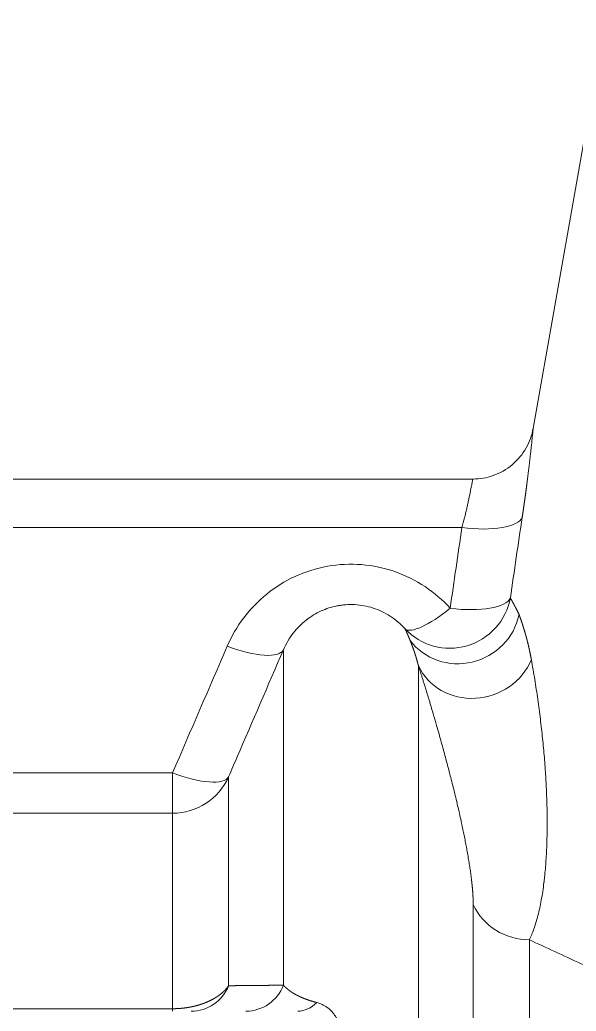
# Model space of a CAD drawing. Header units: millimetres. Extents: x 4664 to 8864, y -38 to 2932.
# Drawn here: x 5244.91 to 5268.59, y 1304.05 to 1346.22 of the extents above; entities that cross this region are included whole.
import ezdxf

# ---------------------------------------------------------------- set-up
doc = ezdxf.new("R2010")
doc.units = ezdxf.units.MM

msp = doc.modelspace()

# ---------------------------------------------------------------- linework, layer by layer
at = {"lineweight": 5}
for p, q in [((5269.819, 1346.224), (5266.755, 1328.845)), ((5264.213, 1326.687), (5201.261, 1326.687)), ((5204.938, 1324.625), (5263.724, 1324.625)), ((5256.127, 1319.42), (5256.127, 1305.157)), ((5261.873, 1318.747), (5261.873, 1260.034)), ((5229.295, 1314.186), (5251.407, 1314.186)), ((5251.407, 1304.051), (5251.407, 1314.186)), ((5253.796, 1314.026), (5253.796, 1305.134)), ((5251.407, 1312.472), (5229.295, 1312.472)), ((5264.203, 1260.011), (5264.203, 1308.585)), ((5266.593, 1258.059), (5266.593, 1307.089)), ((5229.295, 1304.156), (5251.407, 1304.156))]:
    msp.add_line(p, q, dxfattribs=at)
for centre, major_axis, ratio, start_param, end_param in [((5263.724, 1325.518), (2.583, -0.384), 0.338728, 4.762724, 6.202451), ((5333.594, 1222.128), (0, 242.193), 0.318407, 1.133821, 1.149419), ((5263.224, 1322.083), (-2.245, -1.335), 0.99001, 0.211079, 2.424643), ((5263.224, 1322.083), (2.586, -0.369), 0.338985, 4.760731, 6.184546), ((5263.224, 1322.083), (-1.933, -1.757), 0.260063, 0.030599, 1.338664), ((5263.612, 1321.378), (-2.328, -1.184), 0.969746, 0.174183, 2.479916), ((5253.738, 1320.473), (2.396, -1.039), 0.31676, 4.848815, 6.262807), ((5264.262, 1319.796), (-2.489, -0.792), 0.92648, 0.113943, 2.480456), ((5251.407, 1315.079), (2.399, -1.033), 0.317052, 4.848064, 6.256336), ((5251.407, 1315.079), (-2.612, 0), 0.998012, 1.570796, 2.725761), ((5266.593, 1309.598), (-2.612, 0), 0.960458, 0.415831, 1.570796), ((5252.204, 1305.792), (0, -1.741), 0.988247, 0, 1.182777), ((5254.534, 1305.792), (0, -1.741), 0.982621, 0, 1.197033), ((5256.735, 1305.792), (0, -1.741), 0.754248, 0, 0.662591)]:
    msp.add_ellipse(centre, major_axis=major_axis, ratio=ratio, start_param=start_param, end_param=end_param, dxfattribs=at)
for points, knots in [([(5266.755, 1328.846), (5266.699, 1328.545), (5266.498, 1327.98), (5265.899, 1327.253), (5265.079, 1326.79), (5264.488, 1326.69), (5264.183, 1326.687)], [0, 0, 0, 0, 0.242227, 0.5, 0.757773, 1, 1, 1, 1]), ([(5266.755, 1328.846), (5266.755, 1328.846), (5266.755, 1328.846), (5266.755, 1328.845), (5266.755, 1328.842), (5266.754, 1328.837), (5266.753, 1328.83), (5266.753, 1328.822), (5266.752, 1328.811), (5266.75, 1328.798), (5266.749, 1328.784), (5266.747, 1328.768), (5266.745, 1328.749), (5266.743, 1328.729), (5266.741, 1328.707), (5266.739, 1328.683), (5266.736, 1328.657), (5266.733, 1328.629), (5266.73, 1328.599), (5266.726, 1328.553), (5266.719, 1328.486), (5266.71, 1328.392), (5266.699, 1328.289), (5266.687, 1328.177), (5266.674, 1328.055), (5266.66, 1327.923), (5266.647, 1327.809), (5266.637, 1327.72), (5266.63, 1327.658), (5266.623, 1327.594), (5266.616, 1327.53), (5266.608, 1327.464), (5266.6, 1327.396), (5266.592, 1327.328), (5266.584, 1327.258), (5266.575, 1327.187), (5266.566, 1327.114), (5266.558, 1327.04), (5266.548, 1326.965), (5266.539, 1326.888), (5266.529, 1326.811), (5266.519, 1326.731), (5266.509, 1326.651), (5266.501, 1326.589), (5266.495, 1326.545), (5266.492, 1326.521), (5266.489, 1326.497), (5266.486, 1326.473), (5266.483, 1326.449), (5266.48, 1326.425), (5266.477, 1326.401), (5266.473, 1326.376), (5266.47, 1326.352), (5266.467, 1326.328), (5266.464, 1326.303), (5266.46, 1326.278), (5266.457, 1326.254), (5266.454, 1326.229), (5266.45, 1326.204), (5266.447, 1326.179), (5266.444, 1326.154), (5266.44, 1326.129), (5266.437, 1326.104), (5266.434, 1326.079), (5266.43, 1326.053), (5266.427, 1326.028), (5266.423, 1326.002), (5266.42, 1325.977), (5266.416, 1325.951), (5266.413, 1325.926), (5266.409, 1325.9), (5266.406, 1325.874), (5266.402, 1325.848), (5266.398, 1325.822), (5266.395, 1325.796), (5266.391, 1325.77), (5266.387, 1325.744), (5266.384, 1325.717), (5266.38, 1325.691), (5266.376, 1325.665), (5266.373, 1325.638), (5266.369, 1325.612), (5266.365, 1325.585), (5266.361, 1325.558), (5266.357, 1325.532), (5266.353, 1325.505), (5266.35, 1325.478), (5266.346, 1325.451), (5266.342, 1325.424), (5266.338, 1325.396), (5266.334, 1325.369), (5266.33, 1325.342), (5266.326, 1325.315), (5266.322, 1325.287), (5266.318, 1325.26), (5266.314, 1325.232), (5266.31, 1325.204), (5266.306, 1325.176), (5266.301, 1325.149), (5266.297, 1325.121), (5266.293, 1325.093), (5266.29, 1325.074), (5266.289, 1325.065)], [0, 0, 0, 0, 0.000681, 0.015281, 0.029864, 0.044434, 0.058997, 0.073559, 0.088125, 0.102702, 0.117294, 0.131907, 0.146547, 0.161218, 0.175928, 0.190681, 0.205482, 0.220336, 0.23525, 0.250228, 0.286363, 0.322241, 0.357937, 0.393524, 0.42908, 0.464679, 0.500399, 0.515091, 0.52976, 0.54441, 0.559046, 0.573673, 0.588296, 0.602919, 0.617547, 0.632186, 0.64684, 0.661514, 0.676212, 0.69094, 0.705703, 0.720504, 0.735349, 0.750242, 0.754546, 0.758847, 0.763146, 0.767444, 0.77174, 0.776034, 0.780327, 0.784619, 0.78891, 0.793199, 0.797487, 0.801775, 0.806062, 0.810348, 0.814634, 0.818919, 0.823204, 0.827489, 0.831773, 0.836058, 0.840343, 0.844628, 0.848914, 0.8532, 0.857486, 0.861773, 0.866061, 0.87035, 0.87464, 0.878932, 0.883224, 0.887518, 0.891813, 0.89611, 0.900409, 0.904709, 0.909011, 0.913316, 0.917622, 0.921931, 0.926242, 0.930556, 0.934872, 0.939191, 0.943512, 0.947837, 0.952165, 0.956496, 0.96083, 0.965167, 0.969508, 0.973852, 0.9782, 0.982552, 0.986908, 0.991268, 0.995632, 1, 1, 1, 1]), ([(5263.724, 1324.625), (5263.763, 1324.765), (5263.798, 1324.903), (5263.848, 1325.103), (5263.881, 1325.234), (5263.925, 1325.424), (5263.967, 1325.606), (5264.004, 1325.777), (5264.038, 1325.938), (5264.069, 1326.085), (5264.095, 1326.22), (5264.119, 1326.339), (5264.138, 1326.443), (5264.155, 1326.53), (5264.167, 1326.599), (5264.176, 1326.649), (5264.18, 1326.67), (5264.182, 1326.68), (5264.182, 1326.684), (5264.183, 1326.686), (5264.183, 1326.687), (5264.183, 1326.687), (5264.183, 1326.687), (5264.183, 1326.687), (5264.183, 1326.687), (5264.183, 1326.687), (5264.183, 1326.687), (5264.183, 1326.687), (5264.183, 1326.687)], [0, 0, 0, 0, 0.124961, 0.124961, 0.187442, 0.249923, 0.312404, 0.374884, 0.437365, 0.499846, 0.562327, 0.624807, 0.687288, 0.749769, 0.81225, 0.87473, 0.937211, 0.937211, 0.968451, 0.984072, 0.991882, 0.995787, 0.997739, 0.998716, 0.999204, 0.999661, 0.999692, 1, 1, 1, 1]), ([(5253.738, 1319.58), (5253.922, 1320.006), (5254.157, 1320.409), (5254.716, 1321.151), (5255.048, 1321.496), (5256.148, 1322.388), (5257.043, 1322.807), (5258.483, 1323.064), (5258.969, 1323.087), (5259.935, 1323.01), (5260.418, 1322.908), (5261.322, 1322.592), (5261.758, 1322.374), (5262.549, 1321.847), (5262.906, 1321.54), (5263.224, 1321.19)], [0, 0, 0, 0, 0.125, 0.125, 0.25, 0.25, 0.5, 0.5, 0.625, 0.625, 0.75, 0.75, 0.875, 0.875, 1, 1, 1, 1]), ([(5261.306, 1320.312), (5261.212, 1320.417), (5261.111, 1320.515), (5260.899, 1320.696), (5260.788, 1320.779), (5260.557, 1320.929), (5260.438, 1320.995), (5260.193, 1321.111), (5260.068, 1321.161), (5259.814, 1321.243), (5259.685, 1321.275), (5259.425, 1321.323), (5259.295, 1321.339), (5259.034, 1321.353), (5258.904, 1321.351), (5258.712, 1321.337), (5258.648, 1321.331), (5258.552, 1321.318), (5258.505, 1321.31), (5258.45, 1321.3), (5258.422, 1321.295), (5258.409, 1321.293), (5258.402, 1321.291), (5258.398, 1321.291), (5258.397, 1321.29), (5258.396, 1321.29), (5258.395, 1321.29), (5258.395, 1321.29), (5258.395, 1321.29), (5258.395, 1321.29), (5258.284, 1321.268), (5258.173, 1321.239), (5257.951, 1321.167), (5257.841, 1321.125), (5257.623, 1321.026), (5257.515, 1320.969), (5257.303, 1320.841), (5257.2, 1320.77), (5257, 1320.613), (5256.903, 1320.528), (5256.718, 1320.342), (5256.63, 1320.242), (5256.465, 1320.029), (5256.387, 1319.916), (5256.247, 1319.677), (5256.183, 1319.551), (5256.127, 1319.42)], [0, 0, 0, 0, 0.0625, 0.0625, 0.125, 0.125, 0.1875, 0.1875, 0.25, 0.25, 0.3125, 0.3125, 0.375, 0.375, 0.4375, 0.4375, 0.46875, 0.46875, 0.484375, 0.492187, 0.496094, 0.498047, 0.499023, 0.499512, 0.499756, 0.499878, 0.499939, 0.499969, 0.499969, 0.5, 0.5, 0.5625, 0.5625, 0.625, 0.625, 0.6875, 0.6875, 0.75, 0.75, 0.8125, 0.8125, 0.875, 0.875, 0.9375, 0.9375, 1, 1, 1, 1]), ([(5265.785, 1321.63), (5265.786, 1321.628), (5265.787, 1321.625), (5265.79, 1321.62), (5265.793, 1321.615), (5265.796, 1321.61), (5265.799, 1321.605), (5265.802, 1321.599), (5265.805, 1321.594), (5265.807, 1321.589), (5265.81, 1321.584), (5265.813, 1321.579), (5265.816, 1321.574), (5265.819, 1321.568), (5265.822, 1321.563), (5265.825, 1321.558), (5265.828, 1321.552), (5265.831, 1321.547), (5265.834, 1321.542), (5265.837, 1321.536), (5265.84, 1321.531), (5265.843, 1321.525), (5265.846, 1321.52), (5265.849, 1321.514), (5265.852, 1321.508), (5265.856, 1321.503), (5265.859, 1321.497), (5265.862, 1321.492), (5265.865, 1321.486), (5265.868, 1321.48), (5265.871, 1321.474), (5265.874, 1321.469), (5265.878, 1321.463), (5265.881, 1321.457), (5265.884, 1321.451), (5265.887, 1321.445), (5265.89, 1321.439), (5265.894, 1321.433), (5265.897, 1321.428), (5265.9, 1321.422), (5265.903, 1321.416), (5265.907, 1321.409), (5265.91, 1321.403), (5265.913, 1321.397), (5265.917, 1321.391), (5265.92, 1321.385), (5265.923, 1321.379), (5265.927, 1321.373), (5265.93, 1321.366), (5265.933, 1321.36), (5265.937, 1321.354), (5265.94, 1321.347), (5265.943, 1321.341), (5265.947, 1321.335), (5265.951, 1321.326), (5265.957, 1321.314), (5265.965, 1321.3), (5265.972, 1321.286), (5265.98, 1321.272), (5265.987, 1321.258), (5265.995, 1321.243), (5266.002, 1321.229), (5266.01, 1321.214), (5266.018, 1321.199), (5266.025, 1321.184), (5266.033, 1321.169), (5266.041, 1321.153), (5266.049, 1321.138), (5266.057, 1321.122), (5266.065, 1321.107), (5266.073, 1321.091), (5266.081, 1321.075), (5266.089, 1321.059), (5266.097, 1321.042), (5266.105, 1321.026), (5266.113, 1321.009), (5266.121, 1320.993), (5266.129, 1320.976), (5266.138, 1320.959), (5266.146, 1320.942), (5266.152, 1320.931), (5266.154, 1320.925)], [0, 0, 0, 0, 0.00967, 0.019331, 0.028983, 0.038625, 0.048257, 0.05788, 0.067493, 0.077097, 0.086691, 0.096276, 0.105852, 0.115418, 0.124974, 0.134521, 0.144059, 0.153587, 0.163106, 0.172615, 0.182115, 0.191606, 0.201087, 0.210559, 0.220021, 0.229474, 0.238918, 0.248352, 0.257777, 0.267193, 0.276599, 0.285996, 0.295383, 0.304762, 0.314131, 0.323491, 0.332841, 0.342182, 0.351514, 0.360837, 0.370151, 0.379455, 0.38875, 0.398036, 0.407312, 0.416579, 0.425838, 0.435087, 0.444326, 0.453557, 0.462778, 0.471991, 0.481194, 0.490388, 0.499573, 0.519215, 0.538825, 0.558402, 0.577948, 0.597461, 0.616943, 0.636393, 0.65581, 0.675197, 0.694551, 0.713874, 0.733166, 0.752426, 0.771655, 0.790853, 0.81002, 0.829156, 0.848261, 0.867335, 0.886379, 0.905391, 0.924374, 0.943326, 0.962247, 0.981139, 1, 1, 1, 1]), ([(5266.154, 1320.925), (5266.156, 1320.921), (5266.158, 1320.914), (5266.162, 1320.904), (5266.166, 1320.893), (5266.17, 1320.883), (5266.174, 1320.872), (5266.178, 1320.862), (5266.181, 1320.851), (5266.185, 1320.84), (5266.189, 1320.83), (5266.193, 1320.819), (5266.197, 1320.808), (5266.201, 1320.797), (5266.205, 1320.786), (5266.208, 1320.775), (5266.212, 1320.764), (5266.216, 1320.753), (5266.22, 1320.742), (5266.224, 1320.731), (5266.228, 1320.72), (5266.232, 1320.709), (5266.236, 1320.698), (5266.239, 1320.686), (5266.243, 1320.675), (5266.247, 1320.664), (5266.251, 1320.652), (5266.255, 1320.641), (5266.259, 1320.63), (5266.263, 1320.618), (5266.267, 1320.607), (5266.27, 1320.595), (5266.274, 1320.584), (5266.278, 1320.572), (5266.282, 1320.56), (5266.286, 1320.549), (5266.29, 1320.537), (5266.294, 1320.525), (5266.297, 1320.513), (5266.301, 1320.501), (5266.305, 1320.489), (5266.309, 1320.477), (5266.313, 1320.465), (5266.317, 1320.453), (5266.321, 1320.441), (5266.324, 1320.429), (5266.328, 1320.417), (5266.332, 1320.405), (5266.336, 1320.393), (5266.34, 1320.381), (5266.344, 1320.368), (5266.347, 1320.356), (5266.351, 1320.344), (5266.355, 1320.331), (5266.359, 1320.319), (5266.363, 1320.306), (5266.366, 1320.294), (5266.37, 1320.281), (5266.374, 1320.269), (5266.378, 1320.256), (5266.382, 1320.243), (5266.385, 1320.231), (5266.389, 1320.218), (5266.393, 1320.205), (5266.397, 1320.193), (5266.401, 1320.18), (5266.404, 1320.167), (5266.408, 1320.154), (5266.412, 1320.141), (5266.416, 1320.128), (5266.419, 1320.115), (5266.423, 1320.102), (5266.427, 1320.089), (5266.43, 1320.076), (5266.434, 1320.062), (5266.438, 1320.049), (5266.442, 1320.036), (5266.445, 1320.023), (5266.449, 1320.009), (5266.453, 1319.996), (5266.456, 1319.983), (5266.46, 1319.969), (5266.464, 1319.956), (5266.467, 1319.942), (5266.471, 1319.929), (5266.474, 1319.915), (5266.478, 1319.902), (5266.482, 1319.888), (5266.485, 1319.874), (5266.489, 1319.861), (5266.492, 1319.847), (5266.496, 1319.833), (5266.5, 1319.819), (5266.503, 1319.805), (5266.507, 1319.791), (5266.51, 1319.777), (5266.514, 1319.763), (5266.517, 1319.749), (5266.521, 1319.735), (5266.524, 1319.721), (5266.528, 1319.707), (5266.531, 1319.693), (5266.535, 1319.679), (5266.538, 1319.665), (5266.542, 1319.65), (5266.545, 1319.636), (5266.548, 1319.622), (5266.552, 1319.608), (5266.555, 1319.593), (5266.559, 1319.579), (5266.562, 1319.564), (5266.565, 1319.55), (5266.569, 1319.535), (5266.572, 1319.521), (5266.575, 1319.506), (5266.579, 1319.491), (5266.582, 1319.477), (5266.585, 1319.462), (5266.588, 1319.447), (5266.592, 1319.433), (5266.595, 1319.418), (5266.598, 1319.403), (5266.601, 1319.388), (5266.605, 1319.373), (5266.608, 1319.358), (5266.611, 1319.343), (5266.614, 1319.328), (5266.617, 1319.313), (5266.621, 1319.298), (5266.624, 1319.283), (5266.627, 1319.268), (5266.63, 1319.253), (5266.633, 1319.237), (5266.636, 1319.222), (5266.639, 1319.207), (5266.642, 1319.192), (5266.645, 1319.176), (5266.648, 1319.161), (5266.651, 1319.145), (5266.654, 1319.13), (5266.657, 1319.114), (5266.66, 1319.099), (5266.663, 1319.083), (5266.666, 1319.068), (5266.669, 1319.052), (5266.672, 1319.037), (5266.674, 1319.021), (5266.676, 1319.01), (5266.677, 1319.005)], [0, 0, 0, 0, 0.007138, 0.014272, 0.021401, 0.028526, 0.035646, 0.042762, 0.049873, 0.05698, 0.064082, 0.07118, 0.078274, 0.085363, 0.092448, 0.099529, 0.106605, 0.113677, 0.120744, 0.127807, 0.134866, 0.141921, 0.148971, 0.156017, 0.163058, 0.170096, 0.177129, 0.184158, 0.191182, 0.198203, 0.205219, 0.212231, 0.219239, 0.226242, 0.233242, 0.240237, 0.247228, 0.254215, 0.261198, 0.268177, 0.275151, 0.282122, 0.289088, 0.296051, 0.303009, 0.309963, 0.316913, 0.323859, 0.330801, 0.33774, 0.344674, 0.351604, 0.35853, 0.365452, 0.37237, 0.379284, 0.386195, 0.393101, 0.400003, 0.406902, 0.413796, 0.420687, 0.427574, 0.434457, 0.441336, 0.448212, 0.455083, 0.461951, 0.468815, 0.475675, 0.482531, 0.489383, 0.496232, 0.503077, 0.509918, 0.516756, 0.52359, 0.53042, 0.537246, 0.544069, 0.550888, 0.557703, 0.564515, 0.571323, 0.578127, 0.584928, 0.591725, 0.598519, 0.605309, 0.612095, 0.618878, 0.625658, 0.632433, 0.639206, 0.645974, 0.65274, 0.659501, 0.66626, 0.673015, 0.679766, 0.686514, 0.693258, 0.699999, 0.706737, 0.713471, 0.720202, 0.72693, 0.733654, 0.740375, 0.747092, 0.753806, 0.760517, 0.767225, 0.773929, 0.78063, 0.787328, 0.794022, 0.800713, 0.807401, 0.814086, 0.820767, 0.827446, 0.834121, 0.840793, 0.847462, 0.854127, 0.86079, 0.867449, 0.874105, 0.880759, 0.887409, 0.894056, 0.9007, 0.907341, 0.913978, 0.920613, 0.927245, 0.933874, 0.9405, 0.947123, 0.953743, 0.96036, 0.966974, 0.973585, 0.980193, 0.986798, 0.9934, 1, 1, 1, 1]), ([(5261.518, 1319.821), (5261.517, 1319.824), (5261.515, 1319.829), (5261.512, 1319.836), (5261.509, 1319.843), (5261.507, 1319.85), (5261.504, 1319.857), (5261.501, 1319.864), (5261.498, 1319.871), (5261.495, 1319.878), (5261.492, 1319.884), (5261.49, 1319.891), (5261.487, 1319.898), (5261.484, 1319.905), (5261.481, 1319.912), (5261.478, 1319.918), (5261.476, 1319.925), (5261.473, 1319.932), (5261.47, 1319.938), (5261.467, 1319.945), (5261.465, 1319.951), (5261.462, 1319.958), (5261.459, 1319.964), (5261.456, 1319.971), (5261.454, 1319.977), (5261.451, 1319.984), (5261.448, 1319.99), (5261.446, 1319.996), (5261.443, 1320.003), (5261.44, 1320.009), (5261.438, 1320.015), (5261.435, 1320.021), (5261.432, 1320.027), (5261.43, 1320.034), (5261.427, 1320.04), (5261.425, 1320.046), (5261.422, 1320.052), (5261.419, 1320.058), (5261.417, 1320.064), (5261.414, 1320.07), (5261.412, 1320.076), (5261.409, 1320.081), (5261.407, 1320.087), (5261.404, 1320.093), (5261.402, 1320.099), (5261.399, 1320.105), (5261.397, 1320.11), (5261.394, 1320.116), (5261.392, 1320.122), (5261.389, 1320.127), (5261.387, 1320.133), (5261.384, 1320.138), (5261.382, 1320.144), (5261.379, 1320.149), (5261.377, 1320.155), (5261.375, 1320.16), (5261.372, 1320.165), (5261.37, 1320.171), (5261.368, 1320.176), (5261.365, 1320.181), (5261.363, 1320.187), (5261.36, 1320.192), (5261.358, 1320.197), (5261.356, 1320.202), (5261.354, 1320.207), (5261.351, 1320.212), (5261.349, 1320.218), (5261.347, 1320.223), (5261.344, 1320.228), (5261.342, 1320.232), (5261.34, 1320.237), (5261.338, 1320.242), (5261.336, 1320.247), (5261.333, 1320.252), (5261.331, 1320.257), (5261.329, 1320.262), (5261.327, 1320.266), (5261.325, 1320.271), (5261.323, 1320.276), (5261.321, 1320.28), (5261.318, 1320.285), (5261.316, 1320.289), (5261.314, 1320.294), (5261.312, 1320.298), (5261.31, 1320.303), (5261.308, 1320.307), (5261.307, 1320.31), (5261.306, 1320.312)], [0, 0, 0, 0, 0.011294, 0.0226, 0.033916, 0.045244, 0.056583, 0.067933, 0.079294, 0.090667, 0.10205, 0.113445, 0.12485, 0.136267, 0.147695, 0.159135, 0.170585, 0.182047, 0.19352, 0.205003, 0.216499, 0.228005, 0.239522, 0.251051, 0.262591, 0.274142, 0.285704, 0.297278, 0.308862, 0.320458, 0.332065, 0.343683, 0.355313, 0.366953, 0.378605, 0.390268, 0.401942, 0.413628, 0.425325, 0.437033, 0.448752, 0.460482, 0.472224, 0.483977, 0.495741, 0.507516, 0.519302, 0.5311, 0.542909, 0.554729, 0.566561, 0.578404, 0.590258, 0.602123, 0.613999, 0.625887, 0.637786, 0.649696, 0.661618, 0.673551, 0.685495, 0.69745, 0.709417, 0.721394, 0.733384, 0.745384, 0.757396, 0.769419, 0.781453, 0.793498, 0.805555, 0.817623, 0.829703, 0.841793, 0.853895, 0.866008, 0.878133, 0.890269, 0.902416, 0.914574, 0.926744, 0.938925, 0.951117, 0.963321, 0.975536, 0.987762, 1, 1, 1, 1]), ([(5261.873, 1318.747), (5261.872, 1318.75), (5261.87, 1318.758), (5261.867, 1318.769), (5261.864, 1318.78), (5261.861, 1318.792), (5261.858, 1318.803), (5261.855, 1318.814), (5261.852, 1318.825), (5261.849, 1318.836), (5261.846, 1318.847), (5261.843, 1318.858), (5261.84, 1318.869), (5261.837, 1318.879), (5261.834, 1318.89), (5261.831, 1318.901), (5261.828, 1318.912), (5261.825, 1318.922), (5261.822, 1318.933), (5261.819, 1318.944), (5261.816, 1318.954), (5261.813, 1318.965), (5261.81, 1318.975), (5261.807, 1318.986), (5261.804, 1318.996), (5261.801, 1319.007), (5261.798, 1319.017), (5261.795, 1319.027), (5261.792, 1319.038), (5261.789, 1319.048), (5261.786, 1319.058), (5261.783, 1319.068), (5261.78, 1319.078), (5261.777, 1319.088), (5261.774, 1319.098), (5261.771, 1319.108), (5261.768, 1319.118), (5261.765, 1319.128), (5261.762, 1319.138), (5261.759, 1319.148), (5261.756, 1319.158), (5261.753, 1319.167), (5261.75, 1319.177), (5261.746, 1319.187), (5261.743, 1319.197), (5261.74, 1319.206), (5261.737, 1319.216), (5261.734, 1319.225), (5261.731, 1319.235), (5261.728, 1319.244), (5261.725, 1319.254), (5261.722, 1319.263), (5261.719, 1319.272), (5261.716, 1319.282), (5261.713, 1319.291), (5261.71, 1319.3), (5261.707, 1319.309), (5261.704, 1319.319), (5261.701, 1319.328), (5261.697, 1319.337), (5261.694, 1319.346), (5261.691, 1319.355), (5261.688, 1319.364), (5261.685, 1319.373), (5261.682, 1319.382), (5261.679, 1319.39), (5261.676, 1319.399), (5261.673, 1319.408), (5261.67, 1319.417), (5261.667, 1319.425), (5261.664, 1319.434), (5261.661, 1319.443), (5261.658, 1319.451), (5261.655, 1319.46), (5261.652, 1319.468), (5261.649, 1319.477), (5261.646, 1319.485), (5261.643, 1319.494), (5261.64, 1319.502), (5261.637, 1319.511), (5261.634, 1319.519), (5261.631, 1319.527), (5261.628, 1319.535), (5261.625, 1319.544), (5261.622, 1319.552), (5261.619, 1319.56), (5261.616, 1319.568), (5261.613, 1319.576), (5261.61, 1319.584), (5261.607, 1319.592), (5261.604, 1319.6), (5261.601, 1319.608), (5261.598, 1319.616), (5261.595, 1319.623), (5261.592, 1319.631), (5261.589, 1319.639), (5261.586, 1319.647), (5261.584, 1319.654), (5261.581, 1319.662), (5261.578, 1319.67), (5261.575, 1319.677), (5261.572, 1319.685), (5261.569, 1319.692), (5261.566, 1319.7), (5261.563, 1319.707), (5261.56, 1319.715), (5261.558, 1319.722), (5261.555, 1319.729), (5261.552, 1319.737), (5261.549, 1319.744), (5261.546, 1319.751), (5261.543, 1319.758), (5261.54, 1319.765), (5261.538, 1319.773), (5261.535, 1319.78), (5261.532, 1319.787), (5261.529, 1319.794), (5261.526, 1319.801), (5261.524, 1319.808), (5261.521, 1319.815), (5261.519, 1319.819), (5261.518, 1319.821)], [0, 0, 0, 0, 0.008443, 0.016885, 0.025326, 0.033767, 0.042207, 0.050647, 0.059085, 0.067523, 0.075961, 0.084397, 0.092833, 0.101269, 0.109703, 0.118137, 0.12657, 0.135003, 0.143435, 0.151866, 0.160297, 0.168726, 0.177156, 0.185584, 0.194012, 0.202439, 0.210865, 0.219291, 0.227716, 0.236141, 0.244564, 0.252987, 0.26141, 0.269832, 0.278253, 0.286673, 0.295093, 0.303512, 0.31193, 0.320348, 0.328765, 0.337181, 0.345597, 0.354012, 0.362426, 0.37084, 0.379253, 0.387665, 0.396077, 0.404488, 0.412898, 0.421308, 0.429717, 0.438125, 0.446533, 0.45494, 0.463346, 0.471752, 0.480157, 0.488561, 0.496965, 0.505368, 0.51377, 0.522172, 0.530573, 0.538973, 0.547373, 0.555772, 0.56417, 0.572568, 0.580965, 0.589362, 0.597758, 0.606153, 0.614547, 0.622941, 0.631334, 0.639727, 0.648119, 0.65651, 0.664901, 0.673291, 0.68168, 0.690068, 0.698457, 0.706844, 0.715231, 0.723617, 0.732002, 0.740387, 0.748771, 0.757155, 0.765537, 0.77392, 0.782301, 0.790682, 0.799062, 0.807442, 0.815821, 0.8242, 0.832577, 0.840954, 0.849331, 0.857707, 0.866082, 0.874457, 0.882831, 0.891204, 0.899577, 0.907949, 0.91632, 0.924691, 0.933061, 0.941431, 0.9498, 0.958168, 0.966536, 0.974903, 0.983269, 0.991635, 1, 1, 1, 1]), ([(5256.127, 1319.42), (5255.47, 1317.903), (5254.814, 1316.386), (5254.038, 1314.587), (5253.917, 1314.307), (5253.796, 1314.026)], [0, 0, 0, 0, 0.843933, 0.843933, 1, 1, 1, 1]), ([(5264.203, 1308.585), (5264.203, 1308.588), (5264.203, 1308.595), (5264.203, 1308.605), (5264.203, 1308.616), (5264.203, 1308.627), (5264.203, 1308.637), (5264.203, 1308.648), (5264.203, 1308.658), (5264.203, 1308.669), (5264.203, 1308.68), (5264.202, 1308.691), (5264.202, 1308.702), (5264.202, 1308.712), (5264.202, 1308.723), (5264.201, 1308.734), (5264.201, 1308.745), (5264.201, 1308.757), (5264.2, 1308.768), (5264.2, 1308.779), (5264.2, 1308.79), (5264.199, 1308.801), (5264.199, 1308.813), (5264.199, 1308.824), (5264.198, 1308.835), (5264.198, 1308.847), (5264.197, 1308.858), (5264.197, 1308.87), (5264.196, 1308.881), (5264.196, 1308.893), (5264.195, 1308.905), (5264.194, 1308.916), (5264.194, 1308.928), (5264.193, 1308.94), (5264.193, 1308.952), (5264.192, 1308.964), (5264.191, 1308.976), (5264.191, 1308.988), (5264.19, 1309), (5264.189, 1309.012), (5264.188, 1309.024), (5264.188, 1309.036), (5264.187, 1309.048), (5264.186, 1309.061), (5264.185, 1309.073), (5264.184, 1309.085), (5264.183, 1309.098), (5264.183, 1309.11), (5264.182, 1309.122), (5264.181, 1309.135), (5264.18, 1309.148), (5264.179, 1309.16), (5264.178, 1309.173), (5264.177, 1309.186), (5264.176, 1309.198), (5264.175, 1309.211), (5264.174, 1309.224), (5264.173, 1309.237), (5264.171, 1309.25), (5264.17, 1309.263), (5264.169, 1309.276), (5264.168, 1309.289), (5264.167, 1309.302), (5264.166, 1309.315), (5264.164, 1309.328), (5264.163, 1309.341), (5264.162, 1309.355), (5264.161, 1309.368), (5264.159, 1309.381), (5264.158, 1309.395), (5264.157, 1309.408), (5264.155, 1309.422), (5264.154, 1309.435), (5264.152, 1309.449), (5264.151, 1309.462), (5264.15, 1309.476), (5264.148, 1309.49), (5264.147, 1309.503), (5264.145, 1309.517), (5264.144, 1309.531), (5264.142, 1309.545), (5264.14, 1309.559), (5264.139, 1309.573), (5264.137, 1309.587), (5264.136, 1309.601), (5264.134, 1309.615), (5264.124, 1309.696), (5264.105, 1309.848), (5264.073, 1310.078), (5264.036, 1310.321), (5263.995, 1310.576), (5263.957, 1310.791), (5263.926, 1310.962), (5263.903, 1311.086), (5263.879, 1311.211), (5263.855, 1311.338), (5263.829, 1311.468), (5263.803, 1311.599), (5263.775, 1311.732), (5263.747, 1311.868), (5263.718, 1312.005), (5263.675, 1312.202), (5263.617, 1312.464), (5263.541, 1312.796), (5263.459, 1313.14), (5263.376, 1313.483), (5263.291, 1313.822), (5263.205, 1314.157), (5263.115, 1314.503), (5263.025, 1314.842), (5262.935, 1315.175), (5262.844, 1315.504), (5262.747, 1315.849), (5262.669, 1316.12), (5262.612, 1316.318), (5262.577, 1316.439), (5262.539, 1316.569), (5262.499, 1316.706), (5262.456, 1316.852), (5262.41, 1317.005), (5262.362, 1317.166), (5262.312, 1317.334), (5262.267, 1317.483), (5262.229, 1317.607), (5262.199, 1317.704), (5262.17, 1317.797), (5262.143, 1317.886), (5262.116, 1317.972), (5262.091, 1318.053), (5262.067, 1318.131), (5262.044, 1318.205), (5262.022, 1318.276), (5262.001, 1318.342), (5261.981, 1318.405), (5261.962, 1318.464), (5261.945, 1318.52), (5261.928, 1318.572), (5261.913, 1318.621), (5261.899, 1318.666), (5261.885, 1318.708), (5261.877, 1318.734), (5261.873, 1318.747)], [0, 0, 0, 0, 0.001403, 0.002808, 0.004214, 0.005622, 0.007032, 0.008443, 0.009856, 0.01127, 0.012686, 0.014104, 0.015523, 0.016944, 0.018367, 0.019791, 0.021217, 0.022645, 0.024074, 0.025505, 0.026937, 0.028371, 0.029807, 0.031245, 0.032684, 0.034125, 0.035568, 0.037012, 0.038458, 0.039906, 0.041355, 0.042806, 0.044259, 0.045713, 0.047169, 0.048627, 0.050087, 0.051548, 0.053011, 0.054475, 0.055942, 0.05741, 0.05888, 0.060351, 0.061825, 0.0633, 0.064776, 0.066255, 0.067735, 0.069217, 0.0707, 0.072186, 0.073673, 0.075162, 0.076653, 0.078145, 0.079639, 0.081135, 0.082633, 0.084132, 0.085633, 0.087136, 0.088641, 0.090148, 0.091656, 0.093166, 0.094678, 0.096191, 0.097707, 0.099224, 0.100743, 0.102264, 0.103786, 0.105311, 0.106837, 0.108365, 0.109895, 0.111426, 0.11296, 0.114495, 0.116032, 0.117571, 0.119111, 0.120654, 0.122198, 0.123744, 0.125292, 0.148749, 0.172956, 0.197922, 0.223653, 0.250157, 0.262099, 0.274161, 0.286342, 0.298644, 0.311068, 0.323613, 0.33628, 0.34907, 0.361983, 0.37502, 0.40466, 0.43536, 0.467127, 0.499968, 0.529724, 0.560471, 0.592216, 0.624965, 0.653813, 0.684259, 0.716308, 0.749969, 0.760607, 0.772055, 0.784313, 0.797384, 0.811268, 0.825968, 0.841484, 0.857818, 0.874972, 0.884887, 0.894455, 0.903675, 0.912547, 0.92107, 0.929244, 0.937069, 0.944545, 0.95167, 0.958445, 0.96487, 0.970943, 0.976665, 0.982036, 0.987055, 0.991722, 0.996037, 1, 1, 1, 1]), ([(5266.677, 1319.005), (5266.728, 1318.725), (5266.776, 1318.443), (5266.867, 1317.879), (5266.91, 1317.597), (5266.989, 1317.035), (5267.027, 1316.755), (5267.078, 1316.338), (5267.094, 1316.2), (5267.126, 1315.924), (5267.141, 1315.787), (5267.183, 1315.378), (5267.209, 1315.108), (5267.242, 1314.71), (5267.252, 1314.578), (5267.266, 1314.382), (5267.271, 1314.317), (5267.279, 1314.187), (5267.284, 1314.123), (5267.303, 1313.802), (5267.316, 1313.55), (5267.33, 1313.181), (5267.334, 1313.059), (5267.339, 1312.878), (5267.342, 1312.789), (5267.344, 1312.685), (5267.345, 1312.633), (5267.345, 1312.607), (5267.346, 1312.595), (5267.346, 1312.588), (5267.346, 1312.585), (5267.346, 1312.583), (5267.346, 1312.582), (5267.346, 1312.582), (5267.346, 1312.582), (5267.346, 1312.582), (5267.346, 1312.582), (5267.346, 1312.582), (5267.346, 1312.582), (5267.349, 1312.433), (5267.352, 1312.142), (5267.349, 1311.719), (5267.341, 1311.312), (5267.331, 1311.051), (5267.314, 1310.668), (5267.299, 1310.423), (5267.271, 1310.073), (5267.26, 1309.959), (5267.244, 1309.793), (5267.235, 1309.711), (5267.224, 1309.616), (5267.219, 1309.57), (5267.216, 1309.547), (5267.215, 1309.535), (5267.214, 1309.529), (5267.213, 1309.526), (5267.213, 1309.525), (5267.213, 1309.524), (5267.213, 1309.524), (5267.213, 1309.524), (5267.213, 1309.524), (5267.213, 1309.524), (5267.213, 1309.524), (5267.213, 1309.523), (5267.197, 1309.391), (5267.162, 1309.133), (5267.101, 1308.77), (5267.033, 1308.429), (5266.958, 1308.112), (5266.876, 1307.819), (5266.788, 1307.55), (5266.694, 1307.305), (5266.627, 1307.159), (5266.593, 1307.089)], [0, 0, 0, 0, 0.0625, 0.0625, 0.125, 0.125, 0.1875, 0.1875, 0.21875, 0.21875, 0.25, 0.25, 0.3125, 0.3125, 0.34375, 0.34375, 0.359375, 0.359375, 0.375, 0.375, 0.4375, 0.4375, 0.46875, 0.46875, 0.484375, 0.492188, 0.496094, 0.498047, 0.499023, 0.499512, 0.499756, 0.499878, 0.499939, 0.499969, 0.499985, 0.499992, 0.499996, 0.499996, 0.5, 0.5, 0.53125, 0.5625, 0.59375, 0.625, 0.625, 0.6875, 0.6875, 0.71875, 0.71875, 0.734375, 0.742188, 0.746094, 0.748047, 0.749023, 0.749512, 0.749756, 0.749878, 0.749939, 0.749969, 0.749985, 0.749992, 0.749996, 0.749996, 0.75, 0.75, 0.78125, 0.8125, 0.84375, 0.875, 0.90625, 0.9375, 0.96875, 1, 1, 1, 1]), ([(5288.422, 1298.228), (5287.338, 1298.597), (5286.274, 1298.969), (5284.189, 1299.72), (5283.166, 1300.099), (5281.162, 1300.859), (5280.181, 1301.241), (5278.739, 1301.813), (5278.264, 1302.004), (5277.558, 1302.29), (5277.207, 1302.433), (5276.802, 1302.6), (5276.599, 1302.683), (5276.499, 1302.725), (5276.448, 1302.746), (5276.423, 1302.756), (5276.41, 1302.762), (5276.405, 1302.764), (5276.401, 1302.765), (5276.4, 1302.766), (5275.481, 1303.146), (5274.589, 1303.522), (5273.288, 1304.08), (5272.86, 1304.265), (5272.229, 1304.54), (5271.915, 1304.678), (5271.554, 1304.837), (5271.374, 1304.916), (5271.284, 1304.956), (5271.24, 1304.976), (5271.217, 1304.986), (5271.206, 1304.991), (5271.201, 1304.993), (5271.198, 1304.994), (5271.197, 1304.995), (5271.196, 1304.995), (5271.195, 1304.995), (5270.368, 1305.362), (5269.571, 1305.72), (5268.037, 1306.418), (5267.3, 1306.759), (5266.593, 1307.089)], [0, 0, 0, 0, 0.125, 0.125, 0.25, 0.25, 0.375, 0.375, 0.4375, 0.4375, 0.46875, 0.484375, 0.492187, 0.496094, 0.498047, 0.499023, 0.499512, 0.499756, 0.499756, 0.5, 0.5, 0.625, 0.625, 0.6875, 0.6875, 0.71875, 0.734375, 0.742187, 0.746094, 0.748047, 0.749023, 0.749512, 0.749756, 0.749878, 0.749939, 0.749939, 0.75, 0.75, 0.875, 0.875, 1, 1, 1, 1]), ([(5251.407, 1304.156), (5251.41, 1304.156), (5251.416, 1304.156), (5251.425, 1304.156), (5251.434, 1304.156), (5251.443, 1304.156), (5251.451, 1304.156), (5251.46, 1304.156), (5251.469, 1304.156), (5251.478, 1304.156), (5251.487, 1304.156), (5251.496, 1304.157), (5251.504, 1304.157), (5251.513, 1304.157), (5251.522, 1304.157), (5251.531, 1304.157), (5251.54, 1304.158), (5251.549, 1304.158), (5251.558, 1304.158), (5251.566, 1304.159), (5251.575, 1304.159), (5251.584, 1304.159), (5251.593, 1304.16), (5251.602, 1304.16), (5251.611, 1304.161), (5251.62, 1304.161), (5251.629, 1304.161), (5251.638, 1304.162), (5251.646, 1304.162), (5251.655, 1304.163), (5251.664, 1304.164), (5251.673, 1304.164), (5251.682, 1304.165), (5251.691, 1304.165), (5251.7, 1304.166), (5251.709, 1304.167), (5251.718, 1304.167), (5251.727, 1304.168), (5251.735, 1304.169), (5251.744, 1304.169), (5251.753, 1304.17), (5251.762, 1304.171), (5251.771, 1304.171), (5251.78, 1304.172), (5251.789, 1304.173), (5251.798, 1304.174), (5251.807, 1304.175), (5251.815, 1304.176), (5251.824, 1304.177), (5251.833, 1304.177), (5251.842, 1304.178), (5251.851, 1304.179), (5251.86, 1304.18), (5251.869, 1304.181), (5251.878, 1304.182), (5251.887, 1304.183), (5251.895, 1304.184), (5251.904, 1304.185), (5251.913, 1304.187), (5251.922, 1304.188), (5251.931, 1304.189), (5251.94, 1304.19), (5251.949, 1304.191), (5251.958, 1304.192), (5251.966, 1304.193), (5251.975, 1304.195), (5251.984, 1304.196), (5251.993, 1304.197), (5252.002, 1304.199), (5252.011, 1304.2), (5252.02, 1304.201), (5252.028, 1304.203), (5252.037, 1304.204), (5252.046, 1304.205), (5252.055, 1304.207), (5252.064, 1304.208), (5252.073, 1304.21), (5252.081, 1304.211), (5252.09, 1304.213), (5252.099, 1304.214), (5252.108, 1304.216), (5252.117, 1304.217), (5252.125, 1304.219), (5252.134, 1304.22), (5252.143, 1304.222), (5252.152, 1304.224), (5252.161, 1304.225), (5252.169, 1304.227), (5252.178, 1304.229), (5252.187, 1304.23), (5252.196, 1304.232), (5252.204, 1304.234), (5252.213, 1304.236), (5252.222, 1304.237), (5252.231, 1304.239), (5252.239, 1304.241), (5252.248, 1304.243), (5252.257, 1304.245), (5252.265, 1304.247), (5252.274, 1304.249), (5252.283, 1304.251), (5252.292, 1304.252), (5252.3, 1304.254), (5252.309, 1304.256), (5252.318, 1304.258), (5252.326, 1304.261), (5252.335, 1304.263), (5252.344, 1304.265), (5252.352, 1304.267), (5252.361, 1304.269), (5252.369, 1304.271), (5252.378, 1304.273), (5252.387, 1304.275), (5252.395, 1304.278), (5252.404, 1304.28), (5252.412, 1304.282), (5252.421, 1304.284), (5252.429, 1304.287), (5252.438, 1304.289), (5252.447, 1304.291), (5252.455, 1304.294), (5252.464, 1304.296), (5252.472, 1304.298), (5252.481, 1304.301), (5252.489, 1304.303), (5252.498, 1304.306), (5252.506, 1304.308), (5252.514, 1304.311), (5252.523, 1304.313), (5252.531, 1304.316), (5252.54, 1304.318), (5252.548, 1304.321), (5252.557, 1304.323), (5252.565, 1304.326), (5252.573, 1304.329), (5252.582, 1304.331), (5252.59, 1304.334), (5252.598, 1304.337), (5252.607, 1304.339), (5252.615, 1304.342), (5252.623, 1304.345), (5252.632, 1304.347), (5252.64, 1304.35), (5252.648, 1304.353), (5252.657, 1304.356), (5252.665, 1304.359), (5252.673, 1304.362), (5252.681, 1304.365), (5252.689, 1304.367), (5252.698, 1304.37), (5252.706, 1304.373), (5252.714, 1304.376), (5252.722, 1304.379), (5252.73, 1304.382), (5252.738, 1304.385), (5252.747, 1304.388), (5252.755, 1304.391), (5252.763, 1304.394), (5252.771, 1304.398), (5252.779, 1304.401), (5252.787, 1304.404), (5252.795, 1304.407), (5252.803, 1304.41), (5252.811, 1304.413), (5252.819, 1304.417), (5252.827, 1304.42), (5252.835, 1304.423), (5252.843, 1304.426), (5252.851, 1304.43), (5252.859, 1304.433), (5252.866, 1304.436), (5252.874, 1304.44), (5252.882, 1304.443), (5252.89, 1304.446), (5252.898, 1304.45), (5252.906, 1304.453), (5252.913, 1304.457), (5252.921, 1304.46), (5252.931, 1304.465), (5252.942, 1304.47), (5252.955, 1304.476), (5252.969, 1304.482), (5252.982, 1304.488), (5252.995, 1304.494), (5253.008, 1304.501), (5253.021, 1304.507), (5253.034, 1304.514), (5253.047, 1304.52), (5253.06, 1304.527), (5253.073, 1304.533), (5253.086, 1304.54), (5253.099, 1304.547), (5253.112, 1304.554), (5253.125, 1304.561), (5253.138, 1304.568), (5253.151, 1304.575), (5253.164, 1304.583), (5253.176, 1304.59), (5253.189, 1304.597), (5253.202, 1304.605), (5253.215, 1304.613), (5253.227, 1304.62), (5253.24, 1304.628), (5253.253, 1304.636), (5253.265, 1304.644), (5253.278, 1304.652), (5253.29, 1304.66), (5253.303, 1304.668), (5253.315, 1304.676), (5253.327, 1304.685), (5253.34, 1304.693), (5253.352, 1304.701), (5253.364, 1304.71), (5253.376, 1304.719), (5253.388, 1304.727), (5253.4, 1304.736), (5253.412, 1304.745), (5253.424, 1304.754), (5253.436, 1304.763), (5253.448, 1304.772), (5253.459, 1304.782), (5253.471, 1304.791), (5253.482, 1304.8), (5253.494, 1304.81), (5253.505, 1304.82), (5253.517, 1304.829), (5253.528, 1304.839), (5253.539, 1304.849), (5253.55, 1304.859), (5253.561, 1304.869), (5253.572, 1304.879), (5253.583, 1304.889), (5253.594, 1304.899), (5253.604, 1304.91), (5253.615, 1304.92), (5253.625, 1304.931), (5253.636, 1304.941), (5253.646, 1304.952), (5253.656, 1304.963), (5253.667, 1304.973), (5253.677, 1304.984), (5253.686, 1304.995), (5253.696, 1305.006), (5253.706, 1305.018), (5253.715, 1305.029), (5253.725, 1305.04), (5253.734, 1305.052), (5253.744, 1305.063), (5253.753, 1305.075), (5253.762, 1305.086), (5253.771, 1305.098), (5253.779, 1305.11), (5253.788, 1305.122), (5253.794, 1305.13), (5253.796, 1305.134)], [0, 0, 0, 0, 0.002602, 0.005204, 0.007808, 0.010414, 0.01302, 0.015628, 0.018238, 0.020849, 0.023461, 0.026074, 0.028689, 0.031306, 0.033924, 0.036543, 0.039164, 0.041787, 0.044412, 0.047037, 0.049665, 0.052294, 0.054926, 0.057558, 0.060193, 0.062829, 0.065468, 0.068108, 0.07075, 0.073393, 0.076039, 0.078687, 0.081336, 0.083988, 0.086642, 0.089298, 0.091955, 0.094615, 0.097277, 0.099942, 0.102608, 0.105277, 0.107947, 0.11062, 0.113296, 0.115973, 0.118653, 0.121336, 0.12402, 0.126707, 0.129397, 0.132089, 0.134783, 0.13748, 0.140179, 0.142881, 0.145586, 0.148293, 0.151003, 0.153715, 0.15643, 0.159148, 0.161868, 0.164591, 0.167317, 0.170046, 0.172777, 0.175511, 0.178248, 0.180988, 0.183731, 0.186477, 0.189226, 0.191977, 0.194732, 0.197489, 0.20025, 0.203014, 0.205781, 0.20855, 0.211323, 0.214099, 0.216879, 0.219661, 0.222447, 0.225236, 0.228028, 0.230823, 0.233622, 0.236424, 0.239229, 0.242038, 0.24485, 0.247665, 0.250484, 0.253306, 0.256132, 0.258961, 0.261794, 0.26463, 0.26747, 0.270314, 0.27316, 0.276011, 0.278865, 0.281723, 0.284584, 0.28745, 0.290319, 0.293191, 0.296067, 0.298948, 0.301832, 0.304719, 0.307611, 0.310506, 0.313405, 0.316308, 0.319216, 0.322126, 0.325041, 0.32796, 0.330883, 0.33381, 0.336741, 0.339676, 0.342615, 0.345558, 0.348505, 0.351456, 0.354411, 0.357371, 0.360335, 0.363303, 0.366275, 0.369251, 0.372232, 0.375216, 0.378205, 0.381199, 0.384197, 0.387199, 0.390205, 0.393216, 0.396231, 0.39925, 0.402274, 0.405303, 0.408336, 0.411373, 0.414415, 0.417461, 0.420512, 0.423568, 0.426628, 0.429692, 0.432761, 0.435835, 0.438913, 0.441996, 0.445084, 0.448176, 0.451273, 0.454375, 0.457482, 0.460593, 0.463709, 0.46683, 0.469955, 0.473085, 0.476221, 0.479361, 0.482505, 0.485655, 0.48881, 0.491969, 0.495134, 0.498303, 0.501477, 0.506888, 0.51233, 0.517804, 0.52331, 0.528849, 0.534419, 0.540022, 0.545657, 0.551325, 0.557025, 0.562757, 0.568523, 0.57432, 0.580151, 0.586015, 0.591911, 0.597841, 0.603803, 0.609799, 0.615827, 0.621889, 0.627984, 0.634113, 0.640275, 0.64647, 0.652699, 0.658962, 0.665258, 0.671588, 0.677951, 0.684348, 0.690779, 0.697244, 0.703743, 0.710276, 0.716843, 0.723445, 0.73008, 0.736749, 0.743453, 0.750191, 0.756963, 0.76377, 0.770611, 0.777487, 0.784397, 0.791342, 0.798321, 0.805335, 0.812384, 0.819467, 0.826586, 0.833739, 0.840927, 0.84815, 0.855407, 0.8627, 0.870028, 0.877391, 0.884789, 0.892222, 0.899691, 0.907194, 0.914733, 0.922307, 0.929917, 0.937562, 0.945242, 0.952958, 0.96071, 0.968496, 0.976319, 0.984177, 0.992071, 1, 1, 1, 1]), ([(5253.796, 1305.134), (5253.803, 1305.134), (5253.816, 1305.134), (5253.835, 1305.134), (5253.855, 1305.134), (5253.874, 1305.134), (5253.894, 1305.135), (5253.914, 1305.135), (5253.933, 1305.135), (5253.953, 1305.135), (5253.973, 1305.135), (5253.993, 1305.136), (5254.013, 1305.136), (5254.033, 1305.136), (5254.053, 1305.136), (5254.073, 1305.136), (5254.093, 1305.137), (5254.113, 1305.137), (5254.133, 1305.137), (5254.153, 1305.137), (5254.173, 1305.137), (5254.194, 1305.138), (5254.214, 1305.138), (5254.234, 1305.138), (5254.255, 1305.138), (5254.275, 1305.138), (5254.296, 1305.139), (5254.316, 1305.139), (5254.337, 1305.139), (5254.357, 1305.139), (5254.378, 1305.139), (5254.399, 1305.14), (5254.42, 1305.14), (5254.44, 1305.14), (5254.461, 1305.14), (5254.482, 1305.141), (5254.503, 1305.141), (5254.524, 1305.141), (5254.545, 1305.141), (5254.566, 1305.141), (5254.587, 1305.142), (5254.608, 1305.142), (5254.63, 1305.142), (5254.651, 1305.142), (5254.672, 1305.142), (5254.693, 1305.143), (5254.715, 1305.143), (5254.736, 1305.143), (5254.758, 1305.143), (5254.779, 1305.143), (5254.801, 1305.144), (5254.822, 1305.144), (5254.844, 1305.144), (5254.866, 1305.144), (5254.888, 1305.145), (5254.909, 1305.145), (5254.931, 1305.145), (5254.953, 1305.145), (5254.975, 1305.145), (5254.997, 1305.146), (5255.019, 1305.146), (5255.041, 1305.146), (5255.063, 1305.146), (5255.085, 1305.146), (5255.107, 1305.147), (5255.13, 1305.147), (5255.152, 1305.147), (5255.174, 1305.147), (5255.196, 1305.148), (5255.219, 1305.148), (5255.241, 1305.148), (5255.264, 1305.148), (5255.286, 1305.148), (5255.309, 1305.149), (5255.332, 1305.149), (5255.354, 1305.149), (5255.377, 1305.149), (5255.4, 1305.15), (5255.422, 1305.15), (5255.445, 1305.15), (5255.468, 1305.15), (5255.491, 1305.15), (5255.514, 1305.151), (5255.537, 1305.151), (5255.56, 1305.151), (5255.583, 1305.151), (5255.606, 1305.152), (5255.63, 1305.152), (5255.653, 1305.152), (5255.676, 1305.152), (5255.699, 1305.153), (5255.723, 1305.153), (5255.746, 1305.153), (5255.77, 1305.153), (5255.793, 1305.153), (5255.817, 1305.154), (5255.84, 1305.154), (5255.864, 1305.154), (5255.888, 1305.154), (5255.911, 1305.155), (5255.935, 1305.155), (5255.959, 1305.155), (5255.983, 1305.155), (5256.007, 1305.155), (5256.031, 1305.156), (5256.055, 1305.156), (5256.079, 1305.156), (5256.103, 1305.156), (5256.119, 1305.157), (5256.127, 1305.157)], [0, 0, 0, 0, 0.009242, 0.018485, 0.02773, 0.036977, 0.046225, 0.055475, 0.064727, 0.07398, 0.083236, 0.092492, 0.101751, 0.111011, 0.120273, 0.129537, 0.138802, 0.148069, 0.157338, 0.166609, 0.175882, 0.185156, 0.194432, 0.20371, 0.21299, 0.222272, 0.231555, 0.240841, 0.250128, 0.259417, 0.268708, 0.278001, 0.287296, 0.296593, 0.305892, 0.315192, 0.324495, 0.333799, 0.343106, 0.352414, 0.361725, 0.371037, 0.380352, 0.389668, 0.398987, 0.408307, 0.41763, 0.426955, 0.436281, 0.44561, 0.454941, 0.464274, 0.473609, 0.482946, 0.492285, 0.501627, 0.51097, 0.520316, 0.529664, 0.539014, 0.548366, 0.55772, 0.567077, 0.576436, 0.585797, 0.59516, 0.604525, 0.613893, 0.623263, 0.632635, 0.642009, 0.651386, 0.660765, 0.670146, 0.679529, 0.688915, 0.698303, 0.707694, 0.717087, 0.726482, 0.735879, 0.745279, 0.754682, 0.764086, 0.773493, 0.782903, 0.792314, 0.801729, 0.811145, 0.820564, 0.829986, 0.83941, 0.848836, 0.858265, 0.867696, 0.87713, 0.886567, 0.896005, 0.905447, 0.914891, 0.924337, 0.933786, 0.943237, 0.952691, 0.962148, 0.971607, 0.981069, 0.990533, 1, 1, 1, 1]), ([(5256.127, 1305.157), (5256.128, 1305.155), (5256.131, 1305.152), (5256.136, 1305.147), (5256.14, 1305.142), (5256.145, 1305.137), (5256.149, 1305.132), (5256.154, 1305.127), (5256.159, 1305.122), (5256.163, 1305.117), (5256.168, 1305.112), (5256.173, 1305.108), (5256.178, 1305.103), (5256.182, 1305.098), (5256.187, 1305.093), (5256.192, 1305.088), (5256.197, 1305.084), (5256.202, 1305.079), (5256.207, 1305.074), (5256.212, 1305.069), (5256.217, 1305.065), (5256.222, 1305.06), (5256.227, 1305.055), (5256.232, 1305.05), (5256.237, 1305.046), (5256.242, 1305.041), (5256.247, 1305.036), (5256.253, 1305.032), (5256.258, 1305.027), (5256.263, 1305.023), (5256.268, 1305.018), (5256.274, 1305.013), (5256.279, 1305.009), (5256.284, 1305.004), (5256.29, 1305), (5256.295, 1304.995), (5256.301, 1304.991), (5256.306, 1304.986), (5256.311, 1304.982), (5256.317, 1304.977), (5256.323, 1304.973), (5256.328, 1304.968), (5256.334, 1304.964), (5256.339, 1304.96), (5256.345, 1304.955), (5256.351, 1304.951), (5256.356, 1304.946), (5256.362, 1304.942), (5256.368, 1304.938), (5256.374, 1304.933), (5256.379, 1304.929), (5256.385, 1304.925), (5256.391, 1304.92), (5256.397, 1304.916), (5256.403, 1304.912), (5256.409, 1304.908), (5256.415, 1304.903), (5256.421, 1304.899), (5256.427, 1304.895), (5256.433, 1304.891), (5256.439, 1304.887), (5256.445, 1304.883), (5256.451, 1304.878), (5256.457, 1304.874), (5256.463, 1304.87), (5256.469, 1304.866), (5256.475, 1304.862), (5256.482, 1304.858), (5256.488, 1304.854), (5256.494, 1304.85), (5256.5, 1304.846), (5256.507, 1304.842), (5256.513, 1304.838), (5256.519, 1304.834), (5256.526, 1304.83), (5256.532, 1304.826), (5256.538, 1304.822), (5256.545, 1304.818), (5256.551, 1304.814), (5256.558, 1304.81), (5256.564, 1304.806), (5256.571, 1304.802), (5256.577, 1304.798), (5256.584, 1304.795), (5256.59, 1304.791), (5256.597, 1304.787), (5256.605, 1304.782), (5256.614, 1304.777), (5256.625, 1304.771), (5256.636, 1304.765), (5256.647, 1304.759), (5256.658, 1304.753), (5256.669, 1304.747), (5256.68, 1304.741), (5256.691, 1304.735), (5256.702, 1304.729), (5256.713, 1304.723), (5256.724, 1304.718), (5256.736, 1304.712), (5256.747, 1304.706), (5256.759, 1304.7), (5256.77, 1304.695), (5256.782, 1304.689), (5256.793, 1304.684), (5256.805, 1304.678), (5256.817, 1304.672), (5256.829, 1304.667), (5256.84, 1304.662), (5256.852, 1304.656), (5256.864, 1304.651), (5256.876, 1304.645), (5256.888, 1304.64), (5256.9, 1304.635), (5256.912, 1304.63), (5256.925, 1304.624), (5256.937, 1304.619), (5256.949, 1304.614), (5256.961, 1304.609), (5256.974, 1304.604), (5256.986, 1304.599), (5256.999, 1304.594), (5257.011, 1304.589), (5257.024, 1304.584), (5257.036, 1304.579), (5257.049, 1304.574), (5257.061, 1304.569), (5257.074, 1304.565), (5257.087, 1304.56), (5257.1, 1304.555), (5257.113, 1304.55), (5257.125, 1304.546), (5257.138, 1304.541), (5257.151, 1304.537), (5257.164, 1304.532), (5257.177, 1304.528), (5257.19, 1304.523), (5257.204, 1304.519), (5257.217, 1304.514), (5257.23, 1304.51), (5257.243, 1304.506), (5257.256, 1304.501), (5257.27, 1304.497), (5257.283, 1304.493), (5257.296, 1304.489), (5257.31, 1304.485), (5257.323, 1304.48), (5257.337, 1304.476), (5257.35, 1304.472), (5257.364, 1304.468), (5257.377, 1304.464), (5257.391, 1304.46), (5257.405, 1304.457), (5257.418, 1304.453), (5257.432, 1304.449), (5257.446, 1304.445), (5257.459, 1304.441), (5257.473, 1304.438), (5257.487, 1304.434), (5257.501, 1304.43), (5257.515, 1304.427), (5257.529, 1304.423), (5257.538, 1304.421), (5257.543, 1304.42)], [0, 0, 0, 0, 0.00665, 0.01328, 0.019893, 0.026486, 0.033061, 0.039618, 0.046155, 0.052675, 0.059175, 0.065657, 0.07212, 0.078565, 0.084991, 0.091398, 0.097787, 0.104157, 0.110508, 0.116841, 0.123155, 0.12945, 0.135727, 0.141985, 0.148225, 0.154446, 0.160648, 0.166832, 0.172997, 0.179143, 0.185271, 0.19138, 0.197471, 0.203543, 0.209596, 0.215631, 0.221647, 0.227644, 0.233623, 0.239583, 0.245524, 0.251447, 0.257351, 0.263237, 0.269104, 0.274952, 0.280782, 0.286593, 0.292386, 0.29816, 0.303915, 0.309652, 0.31537, 0.321069, 0.32675, 0.332412, 0.338056, 0.343681, 0.349287, 0.354875, 0.360445, 0.365995, 0.371527, 0.377041, 0.382536, 0.388012, 0.39347, 0.398909, 0.404329, 0.409731, 0.415115, 0.42048, 0.425826, 0.431154, 0.436463, 0.441753, 0.447025, 0.452279, 0.457514, 0.46273, 0.467928, 0.473107, 0.478268, 0.483411, 0.488534, 0.493639, 0.498726, 0.506931, 0.515095, 0.523216, 0.531296, 0.539334, 0.547329, 0.555284, 0.563196, 0.571066, 0.578895, 0.586682, 0.594428, 0.602131, 0.609794, 0.617414, 0.624993, 0.63253, 0.640026, 0.64748, 0.654893, 0.662264, 0.669594, 0.676883, 0.68413, 0.691336, 0.698501, 0.705624, 0.712706, 0.719747, 0.726747, 0.733706, 0.740623, 0.7475, 0.754336, 0.761131, 0.767885, 0.774598, 0.78127, 0.787901, 0.794492, 0.801042, 0.807552, 0.814021, 0.820449, 0.826838, 0.833185, 0.839493, 0.84576, 0.851987, 0.858173, 0.86432, 0.870426, 0.876493, 0.88252, 0.888507, 0.894454, 0.900361, 0.906229, 0.912057, 0.917846, 0.923596, 0.929306, 0.934977, 0.940608, 0.946201, 0.951755, 0.95727, 0.962746, 0.968183, 0.973582, 0.978942, 0.984264, 0.989547, 0.994793, 1, 1, 1, 1]), ([(5257.543, 1304.42), (5257.622, 1304.4), (5257.698, 1304.372), (5257.843, 1304.305), (5257.912, 1304.265), (5258.041, 1304.174), (5258.1, 1304.123), (5258.21, 1304.011), (5258.26, 1303.951), (5258.35, 1303.822), (5258.39, 1303.753), (5258.46, 1303.609), (5258.489, 1303.533), (5258.537, 1303.375), (5258.556, 1303.293), (5258.576, 1303.166), (5258.582, 1303.122), (5258.588, 1303.056), (5258.59, 1303.023), (5258.592, 1302.984), (5258.593, 1302.964), (5258.593, 1302.954), (5258.593, 1302.949), (5258.594, 1302.947), (5258.594, 1302.945), (5258.594, 1302.945), (5258.594, 1302.944), (5258.594, 1302.944), (5258.594, 1302.944), (5258.594, 1302.944), (5258.594, 1302.944), (5258.596, 1302.867), (5258.594, 1302.789), (5258.583, 1302.631), (5258.574, 1302.55), (5258.548, 1302.386), (5258.531, 1302.303), (5258.499, 1302.175), (5258.488, 1302.132), (5258.469, 1302.067), (5258.46, 1302.034), (5258.448, 1301.996), (5258.442, 1301.976), (5258.439, 1301.967), (5258.437, 1301.962), (5258.437, 1301.96), (5258.436, 1301.958), (5258.407, 1301.869), (5258.376, 1301.78), (5258.307, 1301.604), (5258.27, 1301.516), (5258.19, 1301.338), (5258.147, 1301.249), (5258.056, 1301.07), (5258.007, 1300.979), (5257.957, 1300.888)], [0, 0, 0, 0, 0.0625, 0.0625, 0.125, 0.125, 0.1875, 0.1875, 0.25, 0.25, 0.3125, 0.3125, 0.375, 0.375, 0.4375, 0.4375, 0.46875, 0.46875, 0.484375, 0.492188, 0.496094, 0.498047, 0.499023, 0.499512, 0.499756, 0.499878, 0.499939, 0.499969, 0.499985, 0.499985, 0.5, 0.5, 0.5625, 0.5625, 0.625, 0.625, 0.6875, 0.6875, 0.71875, 0.71875, 0.734375, 0.742188, 0.746094, 0.748047, 0.749023, 0.749023, 0.75, 0.75, 0.8125, 0.8125, 0.875, 0.875, 0.9375, 0.9375, 1, 1, 1, 1])]:
    msp.add_open_spline(points, degree=3, knots=knots, dxfattribs=at)
for points in [[(5266.289, 1325.065), (5266.118, 1323.92), (5265.949, 1322.775), (5265.785, 1321.63)], [(5251.407, 1314.186), (5252.182, 1315.985), (5252.959, 1317.783), (5253.738, 1319.58)]]:
    msp.add_open_spline(points, degree=3, dxfattribs=at)

doc.saveas('drawing.dxf')
